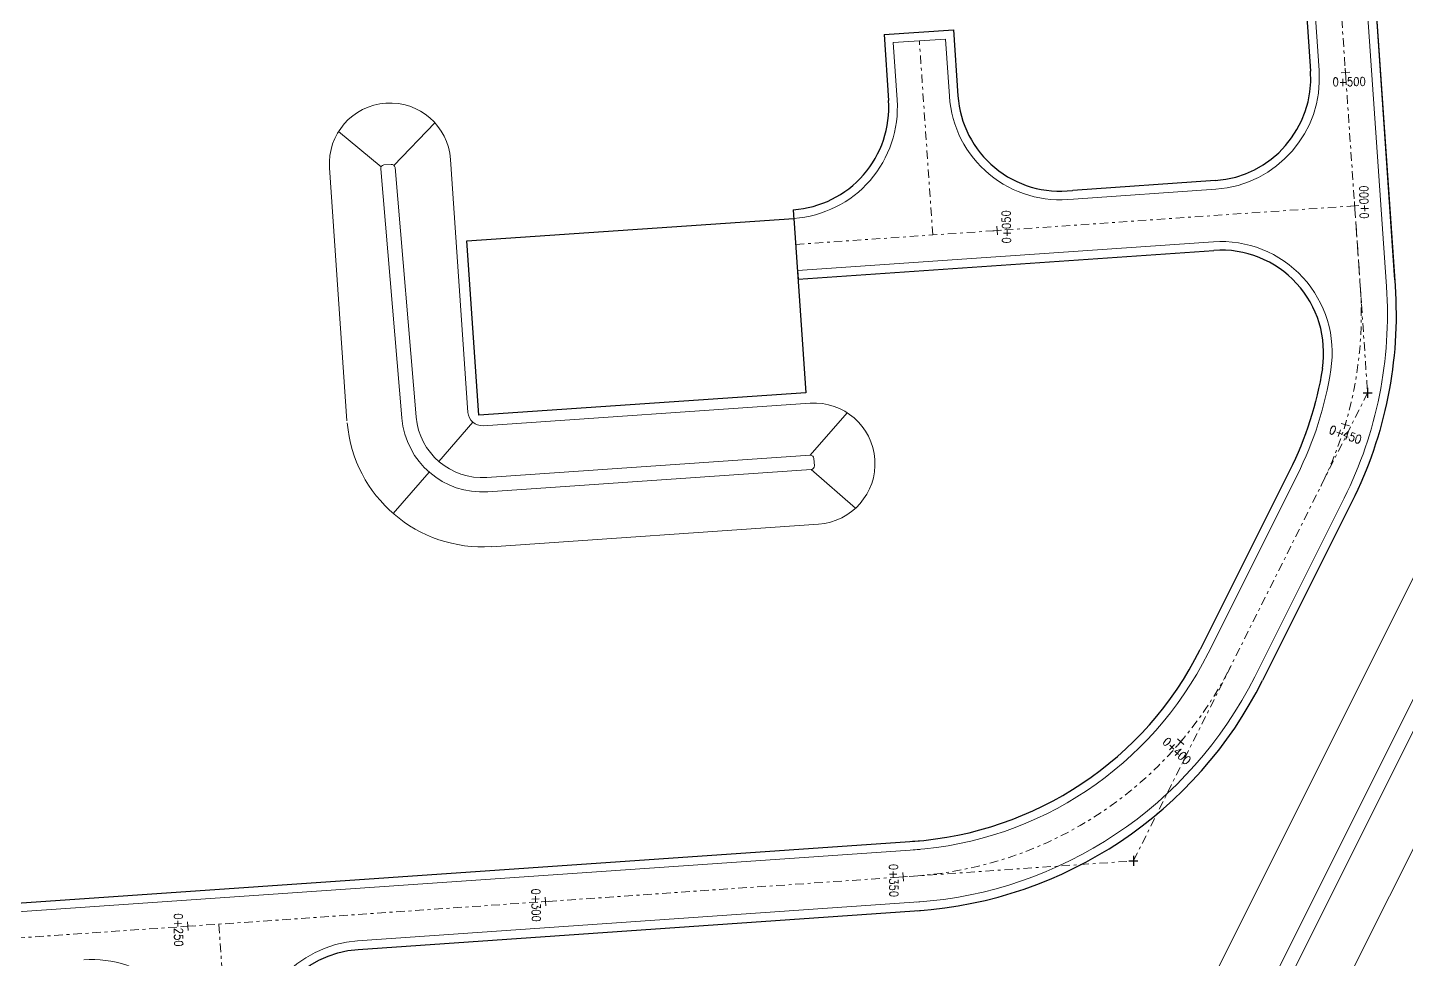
# Model space of a CAD drawing. Header units: metres. Extents: x -703672 to 3951284, y -4124475 to 4104628.
# Drawn here: x 327219.4 to 327411.7, y 4103550 to 4103679.9 of the extents above; entities that cross this region are included whole.
import ezdxf

# ---------------------------------------------------------------- set-up
doc = ezdxf.new("R2010")
doc.units = ezdxf.units.M
doc.header["$MEASUREMENT"] = 0
doc.linetypes.add('DGN Style 7', pattern=[2.656765, 1.195544, -0.531353, 0.398515, -0.531353])
for name, color, linetype, lineweight in [('C-ALGN-STAT', 8, 'Continuous', 0), ('C-PADS-OTLN', 9, 'Continuous', 30), ('C-ROAD-CNTR', 8, 'DGN Style 7', 0), ('C-ROAD-CURB', 9, 'Continuous', 0), ('C-ROAD-OTLN', 7, 'Continuous', 0), ('C-SITE-EROS', 252, 'Continuous', 0)]:
    doc.layers.add(name, color=color, linetype=linetype, lineweight=lineweight)
doc.styles.add('DGN', font='ENGINEERING.shx', dxfattribs={"width": 0.85, "height": 1.2})

# ---------------------------------------------------------------- blocks, each defined once
blk = doc.blocks.new('lbl_tic')
at = {"color": 0, "linetype": 'ByBlock', "lineweight": -2}
blk.add_line((0, -0.04165), (0, 0.04165), dxfattribs=at)
blk = doc.blocks.new('*U464')
at = {"layer": 'C-ROAD-CURB', "linetype": 'ByBlock', "lineweight": 25}
for p, q in [((-31.2, 0), (31.2, 0)), ((0, 34.5), (0, -34.5))]:
    blk.add_line(p, q, dxfattribs=at)

msp = doc.modelspace()

# ---------------------------------------------------------------- linework, layer by layer
at = {"layer": 'C-PADS-OTLN', "flags": 128}
msp.add_lwpolyline([(327282.33617, 4103625.85666), (327280.66116, 4103650.17905), (327326.27313, 4103653.3202), (327327.94813, 4103628.99781), (327282.33617, 4103625.85666)], close=True, dxfattribs=at)
at = {"layer": 'C-ROAD-CNTR'}
for p, q in [((327393.53665, 4103813.62475), (327406.29845, 4103628.99032)), ((327345.64958, 4103651.00078), (327343.77813, 4103678.07647)), ((327345.64958, 4103651.00078), (327343.77813, 4103678.07647)), ((327326.52473, 4103649.67888), (327404.49619, 4103655.06822)), ((327404.65224, 4103652.80732), (327405.42993, 4103641.55594)), ((327406.29845, 4103628.99032), (327373.63024, 4103563.69683)), ((327175.4014, 4103549.9954), (327373.63024, 4103563.69683)), ((327250.37111, 4103492.6622), (327246.07066, 4103554.88001))]:
    msp.add_line(p, q, dxfattribs=at)
at = {"layer": 'C-ROAD-CNTR', "extrusion": (0, 0, -1)}
msp.add_arc((-327351.91886, 4103639.86935), 53.5, 176.0460453, 206.5801203, dxfattribs=at)
at = {"layer": 'C-ROAD-CNTR'}
msp.add_arc((327339.45723, 4103614.96247), 53.5, 273.9539548, 333.4198797, dxfattribs=at)
at = {"layer": 'C-ROAD-CURB', "linetype": 'Continuous', "lineweight": 25}
for p, q in [((327390.01787, 4103794.19766), (327398.33703, 4103673.83819)), ((327399.69478, 4103794.86653), (327410.07224, 4103644.72817)), ((327399.69478, 4103794.86653), (327410.12997, 4103643.89286)), ((327338.85831, 4103678.94701), (327348.53628, 4103679.60047)), ((327338.85831, 4103678.94701), (327348.53628, 4103679.60047)), ((327338.85831, 4103678.94701), (327339.47809, 4103669.76791)), ((327338.85831, 4103678.94701), (327339.47809, 4103669.76791)), ((327348.53628, 4103679.60047), (327349.15606, 4103670.42137)), ((327348.53628, 4103679.60047), (327349.15606, 4103670.42137)), ((327385.05712, 4103658.58617), (327365.17734, 4103657.2121)), ((327326.19087, 4103654.51738), (327326.28659, 4103653.12431)), ((327326.19087, 4103654.51738), (327326.28659, 4103653.12431)), ((327326.85868, 4103644.84039), (327384.87381, 4103648.85036)), ((327326.77642, 4103646.03757), (327326.85868, 4103644.84039)), ((327395.42702, 4103618.10096), (327382.96539, 4103593.19408)), ((327404.10182, 4103613.76071), (327391.64019, 4103588.85383)), ((327184.61453, 4103555.49378), (327343.77861, 4103566.49508)), ((327265.50951, 4103551.36204), (327344.44747, 4103556.81817))]:
    msp.add_line(p, q, dxfattribs=at)
for centre, radius, start, end in [((327384.07107, 4103672.85214), 14.3, 273.9539548, 3.9539547), ((327363.42215, 4103671.4056), 14.3, 183.9401216, 276.8099543), ((327363.42215, 4103671.4056), 14.3, 183.9401216, 276.8099543), ((327325.21199, 4103668.78384), 14.3, 273.9251567, 3.9395558), ((327325.21199, 4103668.78384), 14.3, 273.9251567, 3.9395558), ((327385.85986, 4103634.5844), 14.3, 351.149547, 93.9539548), ((327339.45723, 4103614.96247), 48.65, 273.9539548, 333.4198797), ((327339.45723, 4103614.96247), 58.35, 273.9539548, 333.4198797)]:
    msp.add_arc(centre, radius, start, end, dxfattribs=at)
at = {"layer": 'C-ROAD-CURB', "linetype": 'Continuous', "lineweight": 25, "extrusion": (0, 0, -1)}
for centre, radius, start, end in [((-327351.91886, 4103639.86935), 58.35, 176.0460453, 206.5801203), ((-327351.91886, 4103639.86935), 48.65, 188.850453, 206.5801203), ((-327266.49556, 4103537.09607), 14.3, 356.0460453, 86.0460452)]:
    msp.add_arc(centre, radius, start, end, dxfattribs=at)
at = {"layer": 'C-ROAD-OTLN'}
for p, q in [((327391.21501, 4103794.28041), (327399.53417, 4103673.92093)), ((327398.49764, 4103794.78378), (327408.93283, 4103643.81011)), ((327340.13642, 4103677.83057), (327347.41984, 4103678.32236)), ((327340.13642, 4103677.83057), (327347.41984, 4103678.32236)), ((327340.13642, 4103677.83057), (327340.67536, 4103669.84875)), ((327340.13642, 4103677.83057), (327340.67536, 4103669.84875)), ((327347.41984, 4103678.32236), (327347.95879, 4103670.34053)), ((327347.41984, 4103678.32236), (327347.95879, 4103670.34053)), ((327385.13987, 4103657.38903), (327365.26008, 4103656.01495)), ((327326.77642, 4103646.03757), (327384.79106, 4103650.0475)), ((327384.03856, 4103592.65714), (327396.50019, 4103617.56403)), ((327403.02865, 4103614.29765), (327390.56702, 4103589.39077)), ((327184.69727, 4103554.29663), (327343.86136, 4103565.29794)), ((327265.42676, 4103552.55918), (327344.36473, 4103558.01532))]:
    msp.add_line(p, q, dxfattribs=at)
for centre, radius, start, end in [((327384.07107, 4103672.85214), 15.5, 273.9539548, 3.9539547), ((327363.42215, 4103671.4056), 15.5, 183.9401216, 276.8099543), ((327363.42215, 4103671.4056), 15.5, 183.9401216, 276.8099543), ((327325.21199, 4103668.78384), 15.5, 273.9251567, 3.9395558), ((327325.21199, 4103668.78384), 15.5, 273.9251567, 3.9395558), ((327385.85986, 4103634.5844), 15.5, 351.149547, 93.9539548), ((327339.45723, 4103614.96247), 49.85, 273.9539548, 333.4198797), ((327339.45723, 4103614.96247), 57.15, 273.9539548, 333.4198797)]:
    msp.add_arc(centre, radius, start, end, dxfattribs=at)
at = {"layer": 'C-ROAD-OTLN', "extrusion": (0, 0, -1)}
for centre, radius, start, end in [((-327351.91886, 4103639.86935), 57.15, 176.0460453, 206.5801203), ((-327351.91886, 4103639.86935), 49.85, 188.850453, 206.5801203), ((-327266.49556, 4103537.09607), 15.5, 356.0460453, 86.0460452), ((-327228.28672, 4103534.4551), 15.5, 86.0460452, 176.0460453)]:
    msp.add_arc(centre, radius, start, end, dxfattribs=at)
at = {"layer": 'C-SITE-EROS', "linetype": 'Continuous'}
for p, q in [((327270.48225, 4103660.71239), (327276.20045, 4103666.63821)), ((327268.71723, 4103660.52273), (327262.77904, 4103665.44944)), ((327270.09832, 4103660.84548), (327269.10191, 4103660.76082)), ((327273.59106, 4103625.64331), (327270.63885, 4103660.38961)), ((327280.80536, 4103626.25241), (327278.37551, 4103661.5358)), ((327263.93532, 4103625.09063), (327261.50546, 4103660.37402)), ((327271.59824, 4103625.47399), (327268.64603, 4103660.22029)), ((327328.55001, 4103627.5357), (327282.93804, 4103624.39455)), ((327328.54861, 4103620.27845), (327333.7128, 4103626.20654)), ((327281.48692, 4103624.88179), (327276.73162, 4103619.42308)), ((327422.17962, 4103622.22041), (327336.25687, 4103450.48784)), ((327328.54861, 4103620.27845), (327283.43546, 4103617.17166)), ((327328.68602, 4103618.28318), (327283.57287, 4103615.17638)), ((327328.68602, 4103618.28318), (327334.87236, 4103612.89401)), ((327329.08178, 4103619.81399), (327329.15048, 4103618.81635)), ((327428.74923, 4103618.4131), (327343.09165, 4103447.21053)), ((327275.41772, 4103617.91482), (327270.39587, 4103612.15014)), ((327344.89625, 4103446.3483), (327430.53751, 4103617.51827)), ((327437.32804, 4103614.70531), (327351.37964, 4103442.92148)), ((327329.7118, 4103610.66566), (327284.09983, 4103607.52451))]:
    msp.add_line(p, q, dxfattribs=at)
at = {"layer": 'C-SITE-EROS', "linetype": 'Continuous', "extrusion": (0, 0, -1)}
for centre, radius, start, end in [((-327269.94048, 4103660.95491), 8.455, 356.0604442, 176.0604442), ((-327270.14065, 4103660.34728), 0.5, 85.1435512, 175.1435512), ((-327329.1309, 4103619.10068), 8.455, 86.0604443, 266.0604443), ((-327328.58296, 4103619.77964), 0.5, 86.0604442, 176.0604443)]:
    msp.add_arc(centre, radius, start, end, dxfattribs=at)
at = {"layer": 'C-SITE-EROS', "linetype": 'Continuous'}
for centre, radius, start, end in [((327269.14424, 4103660.26262), 0.5, 94.8564487, 184.8564488), ((327282.80063, 4103626.38982), 2, 183.9395558, 273.9395557), ((327282.80092, 4103626.38984), 18.8859, 184.8564488, 273.9395557), ((327282.80092, 4103626.38984), 11.24, 184.8564488, 273.9395557), ((327282.80092, 4103626.38984), 9.24, 184.8564488, 273.9395557), ((327328.65166, 4103618.782), 0.5, 273.9395558, 3.9395557)]:
    msp.add_arc(centre, radius, start, end, dxfattribs=at)

# ---------------------------------------------------------------- block references
at = {"layer": 'C-ALGN-STAT', "lineweight": 18}
for p, xscale, yscale, zscale, rotation in [((327403.21032, 4103673.66867), 14.40576230492197, 14.40576230492197, 14.40576230492197, 3.95393904321728), ((327403.21032, 4103673.66867), 14.40576230492196, 14.40576230492196, 14.40576230492196, 3.953886034921815), ((327403.21032, 4103673.66867), 14.40576230492197, 14.40576230492197, 14.40576230492197, 93.95393904321728), ((327403.21032, 4103673.66867), 14.40576230492196, 14.40576230492196, 14.40576230492196, 93.95388603492174), ((327404.49622, 4103655.06822), 14.40576230492198, 14.40576230492198, 14.40576230492198, 93.95396227286736), ((327404.49622, 4103655.06822), 14.40576230492196, 14.40576230492196, 14.40576230492196, 93.9539092645719), ((327404.49622, 4103655.06822), 14.40576230492198, 14.40576230492198, 14.40576230492198, 183.9539622728674), ((327404.49622, 4103655.06822), 14.40576230492197, 14.40576230492197, 14.40576230492197, 183.9539092645719), ((327354.61498, 4103651.62046), 14.40576230492198, 14.40576230492198, 14.40576230492198, 93.95396227286736), ((327354.61498, 4103651.62046), 14.40576230492196, 14.40576230492196, 14.40576230492196, 93.9539092645719), ((327354.61498, 4103651.62046), 14.40576230492197, 14.40576230492197, 14.40576230492197, 183.9539092645719), ((327403.17709, 4103624.54475), 14.40576230492197, 14.40576230492197, 14.40576230492197, 73.82918499686419), ((327403.17709, 4103624.54475), 14.40576230492196, 14.40576230492196, 14.40576230492196, 73.8291319885687), ((327403.17709, 4103624.54475), 14.40576230492197, 14.40576230492197, 14.40576230492197, 343.8291849968642), ((327403.17709, 4103624.54475), 14.40576230492196, 14.40576230492196, 14.40576230492196, 343.8291319885687), ((327380.22788, 4103580.32139), 14.40576230492197, 14.40576230492197, 14.40576230492197, 49.90394873840392), ((327380.22788, 4103580.32139), 14.40576230492196, 14.40576230492196, 14.40576230492196, 49.90389573010844), ((327380.22788, 4103580.32139), 14.40576230492197, 14.40576230492197, 14.40576230492197, 319.9039487384039), ((327380.22788, 4103580.32139), 14.40576230492196, 14.40576230492196, 14.40576230492196, 319.9038957301084), ((327341.50297, 4103561.47622), 14.40576230492197, 14.40576230492197, 14.40576230492197, 273.9540077982457), ((327341.50297, 4103561.47622), 14.40576230492196, 14.40576230492196, 14.40576230492196, 273.9539547899503), ((327341.50297, 4103561.47622), 14.40576230492197, 14.40576230492197, 14.40576230492197, 3.954007798245701), ((327341.50297, 4103561.47622), 14.40576230492196, 14.40576230492196, 14.40576230492196, 3.953954789950231), ((327291.62198, 4103558.02848), 14.40576230492197, 14.40576230492197, 14.40576230492197, 3.954007798245701), ((327291.62198, 4103558.02848), 14.40576230492196, 14.40576230492196, 14.40576230492196, 3.953954789950231), ((327291.62198, 4103558.02848), 14.40576230492197, 14.40576230492197, 14.40576230492197, 273.9540077982457), ((327291.62198, 4103558.02848), 14.40576230492196, 14.40576230492196, 14.40576230492196, 273.9539547899503), ((327241.74099, 4103554.58074), 14.40576230492197, 14.40576230492197, 14.40576230492197, 273.9540077982457), ((327241.74099, 4103554.58074), 14.40576230492196, 14.40576230492196, 14.40576230492196, 273.9539547899503), ((327241.74099, 4103554.58074), 14.40576230492197, 14.40576230492197, 14.40576230492197, 3.954007798245701), ((327241.74099, 4103554.58074), 14.40576230492196, 14.40576230492196, 14.40576230492196, 3.953954789950231)]:
    msp.add_blockref('lbl_tic', p, dxfattribs=dict(at, xscale=xscale, yscale=yscale, zscale=zscale, rotation=rotation))
at = {"layer": 'C-ROAD-CURB', "linetype": 'Continuous', "lineweight": 25, "xscale": 0.02, "yscale": 0.02, "zscale": 0.02}
for p in [(327406.29846, 4103628.9903), (327373.63024, 4103563.69682)]:
    msp.add_blockref('*U464', p, dxfattribs=at)

# ---------------------------------------------------------------- texts
at = {"layer": 'C-ALGN-STAT', "lineweight": 25, "char_height": 1.2, "attachment_point": 8, "line_spacing_factor": 0.6, "style": 'DGN'}
for s, insert, rotation in [('\\Fsimplex;\\H1x;\\W0.85;0+500', (327403.73108, 4103671.77031), 0.789122), ('\\Fsimplex;\\H1x;\\W0.85;0+000', (327406.39457, 4103655.58898), 90.7891452), ('\\Fsimplex;\\H1x;\\W0.85;0+050', (327356.51334, 4103652.14123), 90.7891452), ('\\Fsimplex;\\H1x;\\W0.85;0+450', (327403.0129, 4103622.58312), 340.664368), ('\\Fsimplex;\\H1x;\\W0.85;0+400', (327379.28227, 4103578.5949), 316.7391317), ('\\Fsimplex;\\H1x;\\W0.85;0+350', (327339.60461, 4103560.95545), 270.7891908), ('\\Fsimplex;\\H1x;\\W0.85;0+300', (327289.72362, 4103557.50771), 270.7891908), ('\\Fsimplex;\\H1x;\\W0.85;0+250', (327239.84263, 4103554.05998), 270.7891908)]:
    msp.add_mtext(s, dxfattribs=dict(at, insert=insert, rotation=rotation))

doc.saveas('drawing.dxf')
